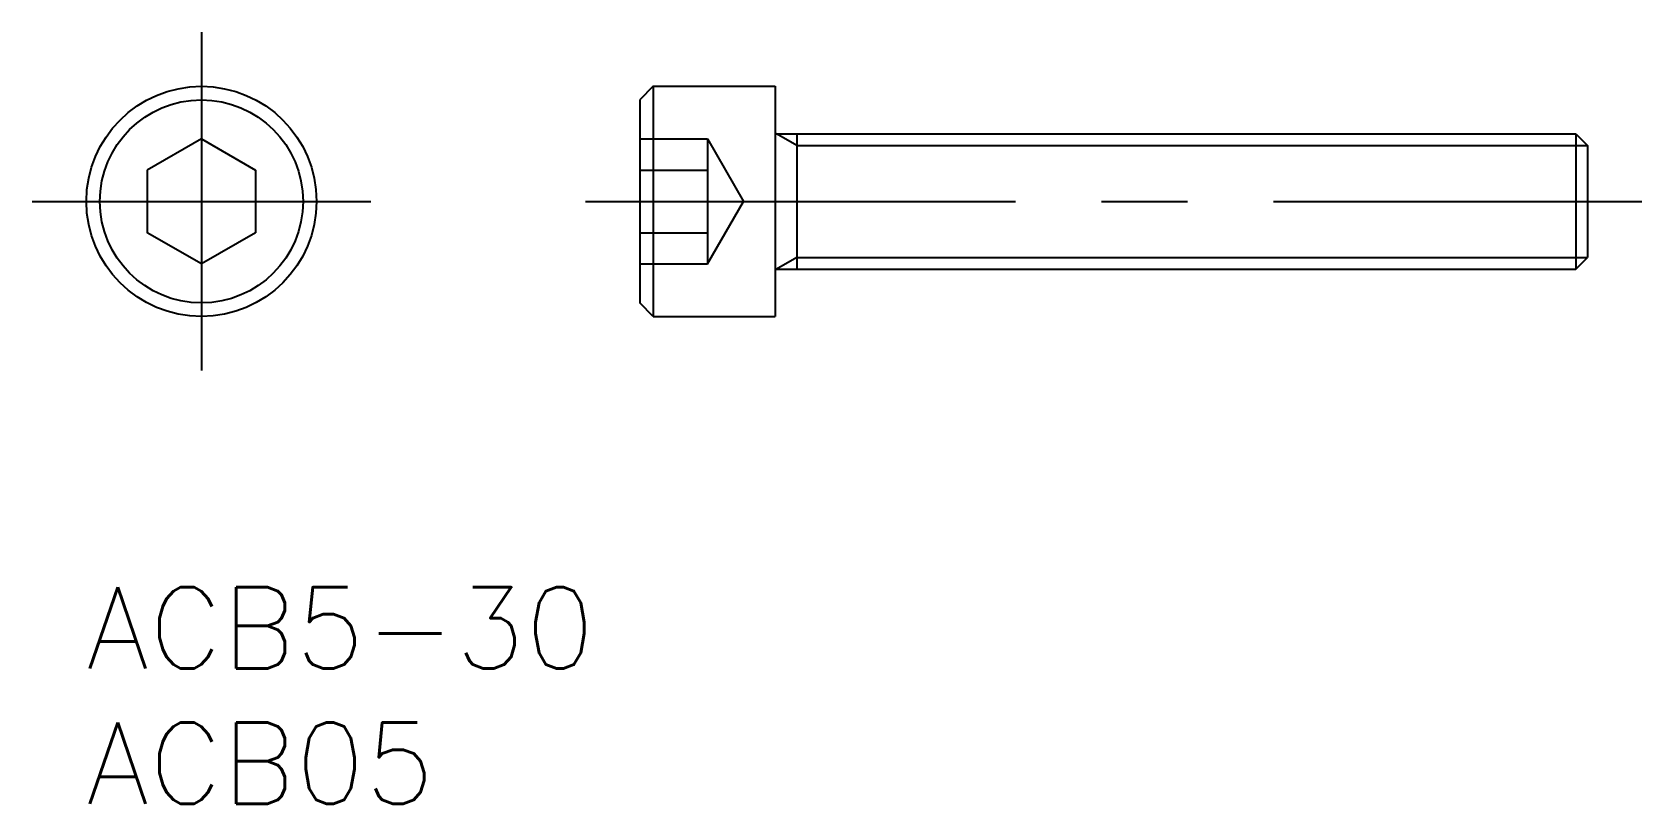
# Model space of a CAD drawing. Extents: x -2 to 57.4, y -8 to 20.5.
import ezdxf

# ---------------------------------------------------------------- set-up
doc = ezdxf.new("R2010")
doc.units = 0
doc.header["$LTSCALE"] = 0.5
doc.linetypes.add('CENTER', pattern=[50.8, 31.75, -6.35, 6.35, -6.35])
doc.linetypes.add('DASHED', pattern=[19.05, 12.7, -6.35])
for name, color, linetype in [('MSM_CENTER', 1, 'CENTER'), ('MSM_CONTINUOUS', 7, 'CONTINUOUS'), ('MSM_DASHED', 4, 'DASHED'), ('MSM_NARROW', 5, 'CONTINUOUS'), ('MSM_PART_NUMBER', 7, 'CONTINUOUS')]:
    doc.layers.add(name, color=color, linetype=linetype)
doc.styles.get("Standard").update_dxf_attribs({"font": 'txt.shx', "height": 3, "bigfont": 'bigfont.shx'})

# ---------------------------------------------------------------- blocks, each defined once
blk = doc.blocks.new('*U2')
at = {"layer": 'MSM_PART_NUMBER'}
blk.add_text('ACB05', height=3, dxfattribs=at).set_placement((0, -8))
blk = doc.blocks.new('*U3')
at = {"layer": 'MSM_PART_NUMBER'}
blk.add_text('ACB5-30', height=3, dxfattribs=at).set_placement((0, -3))

msp = doc.modelspace()

# ---------------------------------------------------------------- linework, layer by layer
at = {"layer": 'MSM_CENTER'}
for p, q in [((4.25, 20.5), (4.25, 8)), ((-2, 14.25), (10.5, 14.25)), ((18.433, 14.25), (57.433, 14.25))]:
    msp.add_line(p, q, dxfattribs=at)
at = {"layer": 'MSM_CONTINUOUS'}
for p, q in [((20.933, 18.5), (20.433, 18)), ((20.933, 18.5), (25.433, 18.5)), ((20.933, 18.5), (20.933, 10)), ((25.433, 18.5), (25.433, 10)), ((20.433, 18), (20.433, 10.5)), ((25.433, 16.75), (55, 16.75)), ((26.233, 16.75), (26.233, 11.75)), ((55, 16.75), (55, 11.75)), ((55, 16.75), (55.433, 16.317)), ((4.25, 16.559), (2.25, 15.405)), ((4.25, 16.559), (6.25, 15.405)), ((55.433, 16.317), (55.433, 12.183)), ((2.25, 15.405), (2.25, 13.095)), ((6.25, 15.405), (6.25, 13.095)), ((4.25, 11.941), (2.25, 13.095)), ((6.25, 13.095), (4.25, 11.941)), ((55, 11.75), (55.433, 12.183)), ((25.433, 11.75), (55, 11.75)), ((20.933, 10), (20.433, 10.5)), ((20.933, 10), (25.433, 10))]:
    msp.add_line(p, q, dxfattribs=at)
for radius in [4.25, 3.75]:
    msp.add_circle((4.25, 14.25), radius, dxfattribs=at)
at = {"layer": 'MSM_DASHED'}
for p, q in [((20.433, 16.559), (22.933, 16.559)), ((22.933, 16.559), (22.933, 11.941)), ((22.933, 16.559), (24.267, 14.25)), ((23.267, 15.982), (23.267, 15.982)), ((20.433, 15.405), (22.933, 15.405)), ((23.6, 15.405), (23.6, 15.405)), ((22.933, 11.941), (24.267, 14.25)), ((20.433, 13.095), (22.933, 13.095)), ((20.433, 11.941), (22.933, 11.941))]:
    msp.add_line(p, q, dxfattribs=at)
at = {"layer": 'MSM_NARROW'}
for p, q in [((26.233, 16.317), (25.483, 16.75)), ((26.233, 16.317), (55.433, 16.317)), ((26.233, 12.183), (25.483, 11.75)), ((26.233, 12.183), (55.433, 12.183))]:
    msp.add_line(p, q, dxfattribs=at)

# ---------------------------------------------------------------- block references
at = {"layer": 'MSM_CONTINUOUS'}
for name in ['*U3', '*U2']:
    msp.add_blockref(name, (0, 0), dxfattribs=at)

doc.saveas('drawing.dxf')
